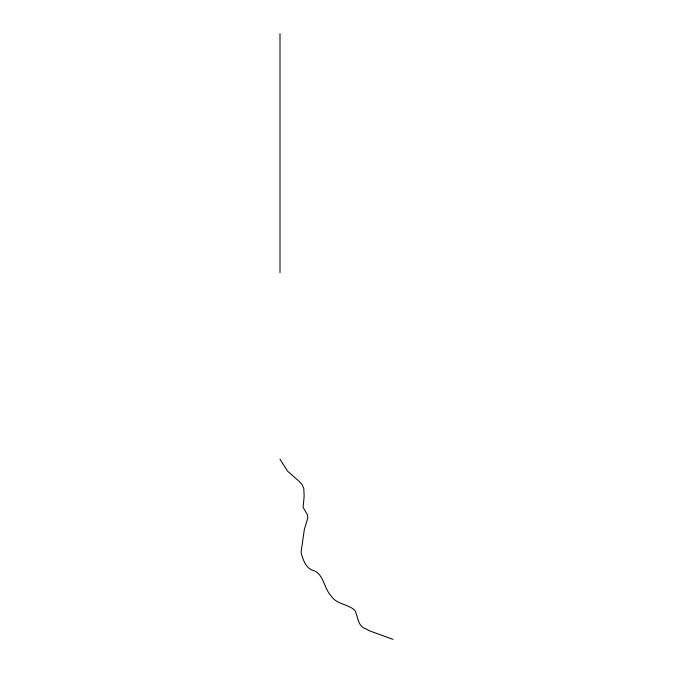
<?xml version="1.0" encoding="UTF-8"?>
<svg xmlns="http://www.w3.org/2000/svg" width="673" height="673" viewBox="0 0 673 673"><rect width="100%" height="100%" fill="white"/><g stroke="black" fill="none" stroke-linecap="round" stroke-linejoin="round"><path stroke-width="1.01" d="M392.998 639.35L370.36 631.156A55.228 55.228 0 0 1 366.339 629.095C357.413 626.454 358.339 616.847 354.797 610.234C347.815 603.925 336.13 604.346 330.88 595.622C323.789 588.126 323.679 573.093 312.415 570.191C305.954 567.911 303.439 560.331 301.479 554.392A17.01 17.01 0 0 1 301.151 551.683L304.322 529.558L307.847 517.916L307.208 514.349L303.128 507.383L303.868 499.492A78.749 78.749 0 0 0 304.112 495.21L303.784 488.472L302.177 484.77L299.115 481.304L287.64 471.226L280.002 459.222M280.002 33.65L280.002 272.75"/></g></svg>
